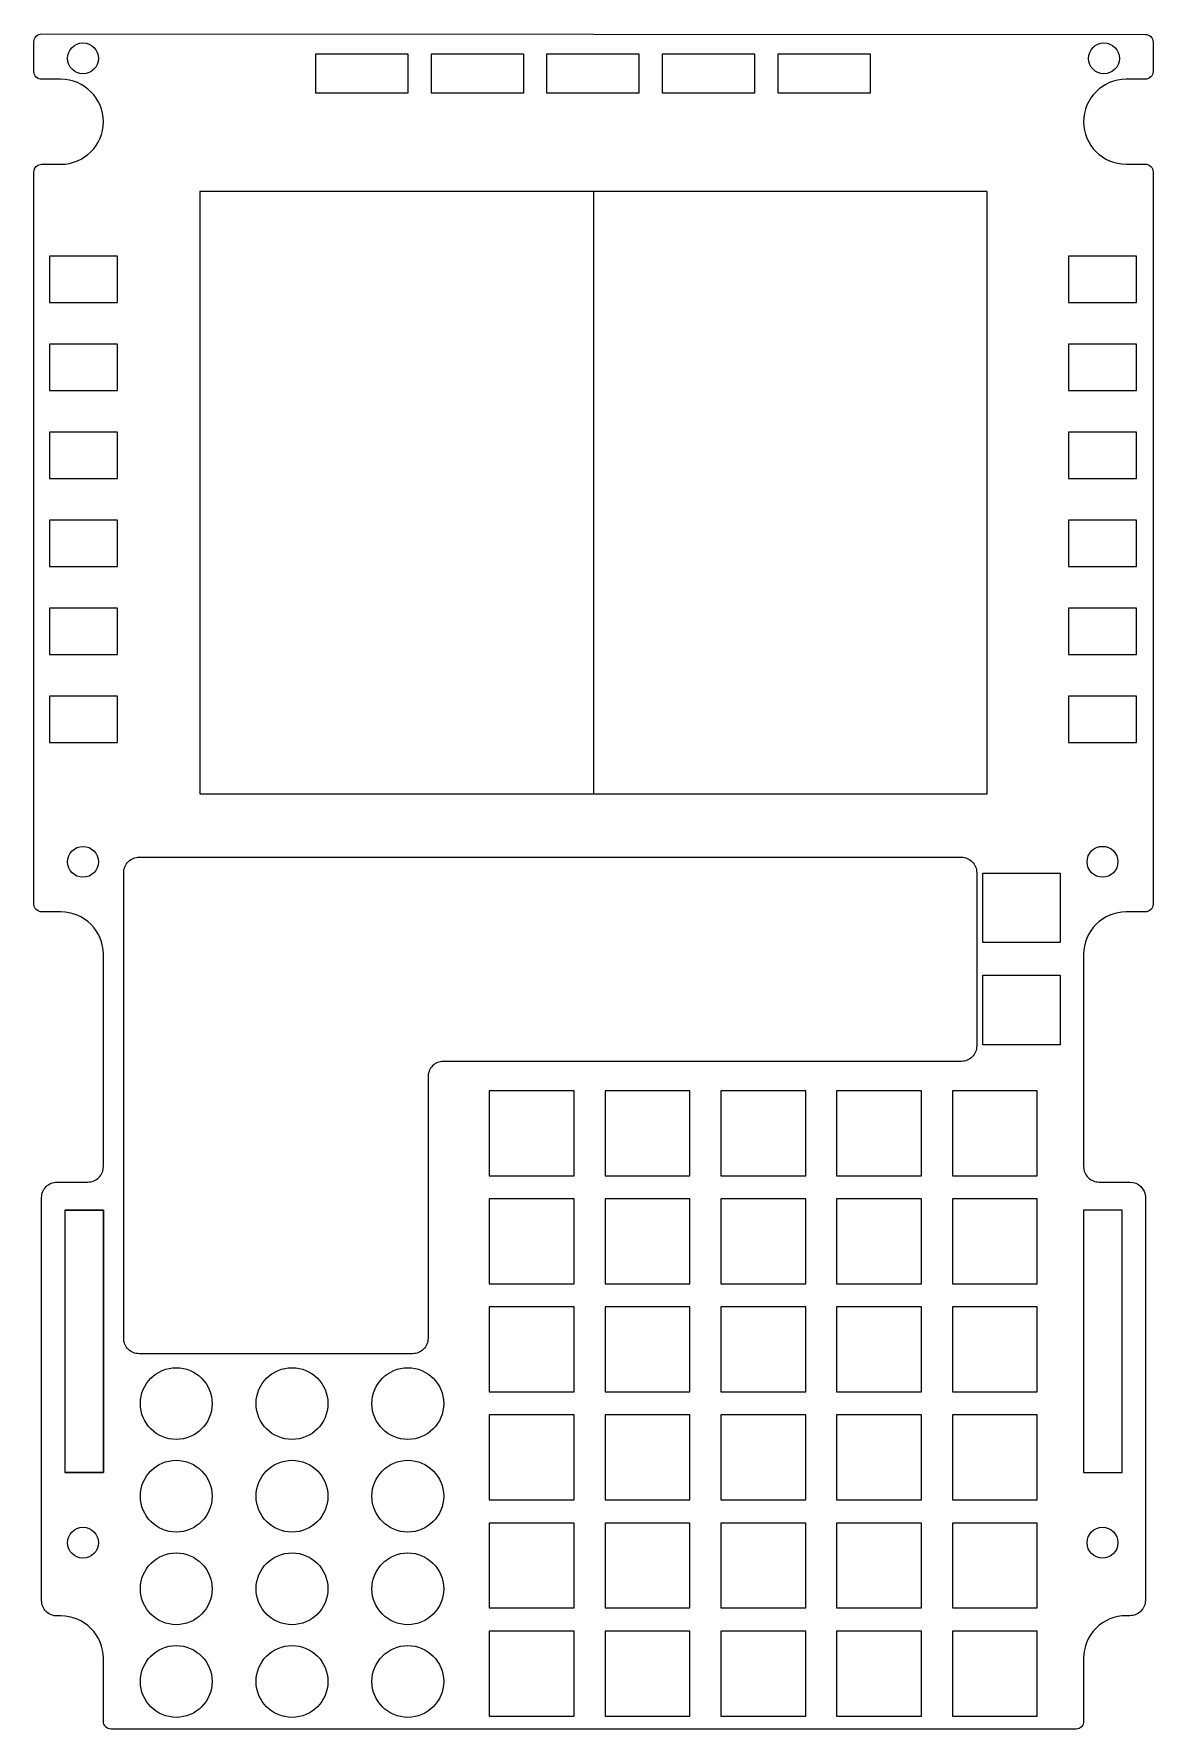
# Model space of a CAD drawing. Header units: millimetres. Extents: x -73 to 72, y -108 to 112.
import ezdxf

# ---------------------------------------------------------------- set-up
doc = ezdxf.new("R2010")
doc.units = ezdxf.units.MM
doc.layers.get('0').update_dxf_attribs({"linetype": 'CONTINUOUS'})

msp = doc.modelspace()

# ---------------------------------------------------------------- linework, layer by layer
for p, q in [((-0.27, 91.63), (-0.27, 13.63)), ((-68.77, -40.31), (-63.77, -40.31)), ((-63.77, -40.31), (-68.77, -40.31)), ((-68.77, -40.31), (-68.77, -74.31)), ((-63.77, -40.31), (-63.77, -74.31)), ((-63.77, -74.31), (-63.77, -40.31)), ((-63.77, -74.31), (-68.77, -74.31)), ((-68.77, -74.31), (-63.77, -74.31))]:
    msp.add_line(p, q)
for points in [[(65.23, -36.68), (69.23, -36.68, -0.408171), (71.23, -38.64), (71.23, -90.85, -0.415301), (69.23, -92.86), (68.73, -92.86, 0.414214), (63.23, -98.36), (63.23, -106.55, -0.414214), (62.23, -107.55), (-62.77, -107.55, -0.414214), (-63.77, -106.55), (-63.77, -98.4, 0.414214), (-69.27, -92.9), (-69.77, -92.9, -0.414295), (-71.77, -90.9), (-71.77, -38.69, -0.414361), (-69.77, -36.69), (-69.77, -36.68), (-65.77, -36.68, 0.414214), (-63.77, -34.68), (-63.77, -7.18, 0.414214), (-69.27, -1.68), (-71.77, -1.68, -0.414214), (-72.77, -0.68), (-72.77, 94.18, -0.414214), (-71.77, 95.18), (-69.27, 95.18, 1), (-69.27, 106.18), (-71.77, 106.18, -0.414222), (-72.77, 107.18), (-72.77, 111.06, -0.414346), (-71.77, 112.06), (71.23, 112, -0.414073), (72.23, 111), (72.23, 107.19, -0.414214), (71.23, 106.19), (68.73, 106.19, 1), (68.73, 95.19), (71.23, 95.19, -0.414214), (72.23, 94.19), (72.23, -0.68, -0.414214), (71.23, -1.68), (68.73, -1.68, 0.414214), (63.23, -7.18), (63.23, -34.68, 0.414214)], [(-59.14, -58.92, -0.414214), (-61.14, -56.92), (-61.14, 3.4, -0.414214), (-59.14, 5.4), (47.38, 5.4, -0.414214), (49.38, 3.4), (49.38, -19.05, -0.414214), (47.38, -21.05), (-19.71, -21.05, 0.414214), (-21.71, -23.05), (-21.71, -56.92, -0.414214), (-23.71, -58.92)]]:
    msp.add_lwpolyline(points, format="xyb", close=True)
for points in [[(-24.28, 109.43), (-36.28, 109.43), (-36.28, 104.43), (-24.28, 104.43)], [(-21.31, 109.43), (-21.31, 104.43), (-9.31, 104.43), (-9.31, 109.43)], [(5.66, 109.43), (-6.34, 109.43), (-6.34, 104.43), (5.66, 104.43)], [(8.63, 109.43), (8.63, 104.43), (20.63, 104.43), (20.63, 109.43)], [(23.6, 109.43), (23.6, 104.43), (35.6, 104.43), (35.6, 109.43)], [(50.73, 91.63), (-51.27, 91.63), (-51.27, 13.63), (50.73, 13.63)], [(-61.94, 83.25), (-70.74, 83.25), (-70.74, 77.25), (-61.94, 77.25)], [(70.06, 77.25), (70.06, 83.25), (61.26, 83.25), (61.26, 77.25)], [(-61.94, 65.85), (-61.94, 71.85), (-70.74, 71.85), (-70.74, 65.85)], [(61.26, 71.85), (61.26, 65.85), (70.06, 65.85), (70.06, 71.85)], [(-61.94, 54.45), (-61.94, 60.45), (-70.74, 60.45), (-70.74, 54.45)], [(70.06, 60.45), (61.26, 60.45), (61.26, 54.45), (70.06, 54.45)], [(-61.94, 49.05), (-70.74, 49.05), (-70.74, 43.05), (-61.94, 43.05)], [(61.26, 49.05), (61.26, 43.05), (70.06, 43.05), (70.06, 49.05)], [(-61.94, 37.65), (-70.74, 37.65), (-70.74, 31.65), (-61.94, 31.65)], [(70.06, 31.65), (70.06, 37.65), (61.26, 37.65), (61.26, 31.65)], [(-61.94, 26.25), (-70.74, 26.25), (-70.74, 20.25), (-61.94, 20.25)], [(61.26, 20.25), (70.06, 20.25), (70.06, 26.25), (61.26, 26.25)], [(50.18, 3.35), (60.18, 3.35), (60.18, -5.65), (50.18, -5.65)], [(60.18, -18.9), (50.18, -18.9), (50.18, -9.9), (60.18, -9.9)], [(-2.77, -35.86), (-2.77, -24.86), (-13.77, -24.86), (-13.77, -35.86)], [(12.23, -24.86), (1.23, -24.86), (1.23, -35.86), (12.23, -35.86)], [(27.23, -24.86), (16.23, -24.86), (16.23, -35.86), (27.23, -35.86)], [(31.23, -35.86), (42.23, -35.86), (42.23, -24.86), (31.23, -24.86)], [(46.23, -24.86), (46.23, -35.86), (57.23, -35.86), (57.23, -24.86)], [(-2.77, -38.86), (-13.77, -38.86), (-13.77, -49.86), (-2.77, -49.86)], [(12.23, -49.86), (12.23, -38.86), (1.23, -38.86), (1.23, -49.86)], [(16.23, -38.86), (16.23, -49.86), (27.23, -49.86), (27.23, -38.86)], [(42.23, -38.86), (31.23, -38.86), (31.23, -49.86), (42.23, -49.86)], [(46.23, -38.86), (46.23, -49.86), (57.23, -49.86), (57.23, -38.86)], [(68.21, -40.31), (63.21, -40.31), (63.21, -74.31), (68.21, -74.31)], [(-2.77, -63.86), (-2.77, -52.86), (-13.77, -52.86), (-13.77, -63.86)], [(1.23, -63.86), (12.23, -63.86), (12.23, -52.86), (1.23, -52.86)], [(27.23, -63.86), (27.23, -52.86), (16.23, -52.86), (16.23, -63.86)], [(31.23, -52.86), (31.23, -63.86), (42.23, -63.86), (42.23, -52.86)], [(57.23, -63.86), (57.23, -52.86), (46.23, -52.86), (46.23, -63.86)], [(-2.77, -77.86), (-2.77, -66.86), (-13.77, -66.86), (-13.77, -77.86)], [(1.23, -77.86), (12.23, -77.86), (12.23, -66.86), (1.23, -66.86)], [(16.23, -77.86), (27.23, -77.86), (27.23, -66.86), (16.23, -66.86)], [(31.23, -66.86), (31.23, -77.86), (42.23, -77.86), (42.23, -66.86)], [(57.23, -66.86), (46.23, -66.86), (46.23, -77.86), (57.23, -77.86)], [(-2.77, -91.86), (-2.77, -80.86), (-13.77, -80.86), (-13.77, -91.86)], [(12.23, -80.86), (1.23, -80.86), (1.23, -91.86), (12.23, -91.86)], [(27.23, -80.86), (16.23, -80.86), (16.23, -91.86), (27.23, -91.86)], [(42.23, -91.86), (42.23, -80.86), (31.23, -80.86), (31.23, -91.86)], [(46.23, -80.86), (46.23, -91.86), (57.23, -91.86), (57.23, -80.86)], [(-13.77, -105.86), (-2.77, -105.86), (-2.77, -94.86), (-13.77, -94.86)], [(12.23, -94.86), (1.23, -94.86), (1.23, -105.86), (12.23, -105.86)], [(27.23, -105.86), (27.23, -94.86), (16.23, -94.86), (16.23, -105.86)], [(31.23, -105.86), (42.23, -105.86), (42.23, -94.86), (31.23, -94.86)], [(46.23, -94.86), (46.23, -105.86), (57.23, -105.86), (57.23, -94.86)]]:
    msp.add_lwpolyline(points, close=True)
for centre, radius in [((-66.41, 108.89), 2), ((65.86, 108.89), 2), ((-66.41, 4.8), 2), ((65.67, 4.81), 2), ((-54.33, -65.38), 4.65), ((-39.33, -65.38), 4.65), ((-24.33, -65.38), 4.65), ((-54.33, -77.38), 4.65), ((-39.33, -77.38), 4.65), ((-24.33, -77.38), 4.65), ((-66.41, -83.41), 2), ((65.67, -83.41), 2), ((-54.33, -89.38), 4.65), ((-39.33, -89.38), 4.65), ((-24.33, -89.38), 4.65), ((-54.33, -101.38), 4.65), ((-39.33, -101.38), 4.65), ((-24.33, -101.38), 4.65)]:
    msp.add_circle(centre, radius)

doc.saveas('drawing.dxf')
